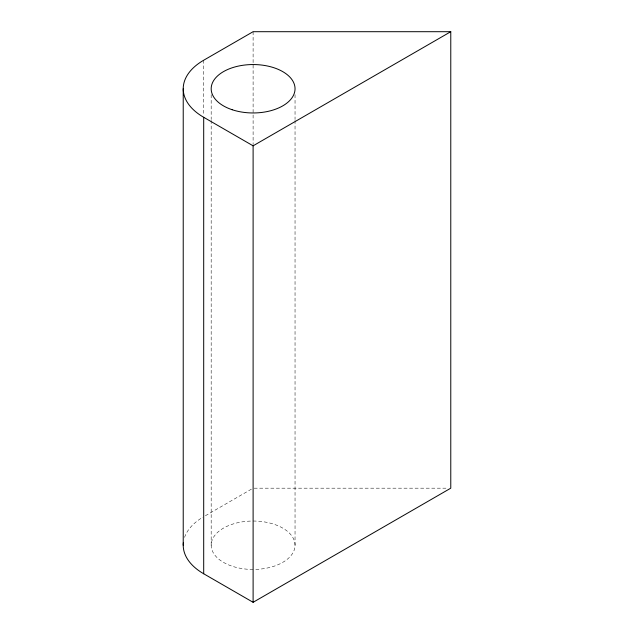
<?xml version="1.0" encoding="UTF-8"?>
<svg xmlns="http://www.w3.org/2000/svg" width="634" height="634" viewBox="0 0 634 634"><rect width="100%" height="100%" fill="white"/><g stroke="black" fill="none" stroke-linecap="round" stroke-linejoin="round"><path stroke-width="0.48" stroke-dasharray="3.17 2.38" d="M205.4 515.727L252.261 488.671M254.099 488.18L447.81 488.18M295.04 94.704L295.04 119.454M295.04 120.444L295.04 545.24M253.109 31.7L253.109 144.584M211.177 94.704L211.177 119.454M211.177 120.444L211.177 545.24M203.696 60.23L203.696 115.681M253.109 521.029A41.931 24.211 0 0 1 295.04 544.955A41.931 24.211 0 0 1 254.099 569.443M253.109 569.451A41.931 24.211 0 0 1 211.185 545.525A41.931 24.211 0 0 1 252.118 521.037M184.573 537.37A69.883 40.346 0 0 1 202.896 517.178"/><path stroke-width="0.95" d="M450.774 31.7L253.109 31.7L203.696 60.23A69.883 40.346 0 0 0 203.696 117.29L253.109 145.82L450.774 31.7L450.774 488.18L253.109 602.3L203.696 573.77A69.883 40.346 0 0 1 183.377 542.601M253.109 145.82L253.109 602.3M203.696 117.29L203.696 573.77M183.226 88.76L183.226 545.24M232.147 109.722A41.931 24.211 0 0 0 295.04 88.76A41.931 24.211 0 0 0 232.147 67.79A41.931 24.211 0 0 0 232.147 109.722"/></g></svg>
